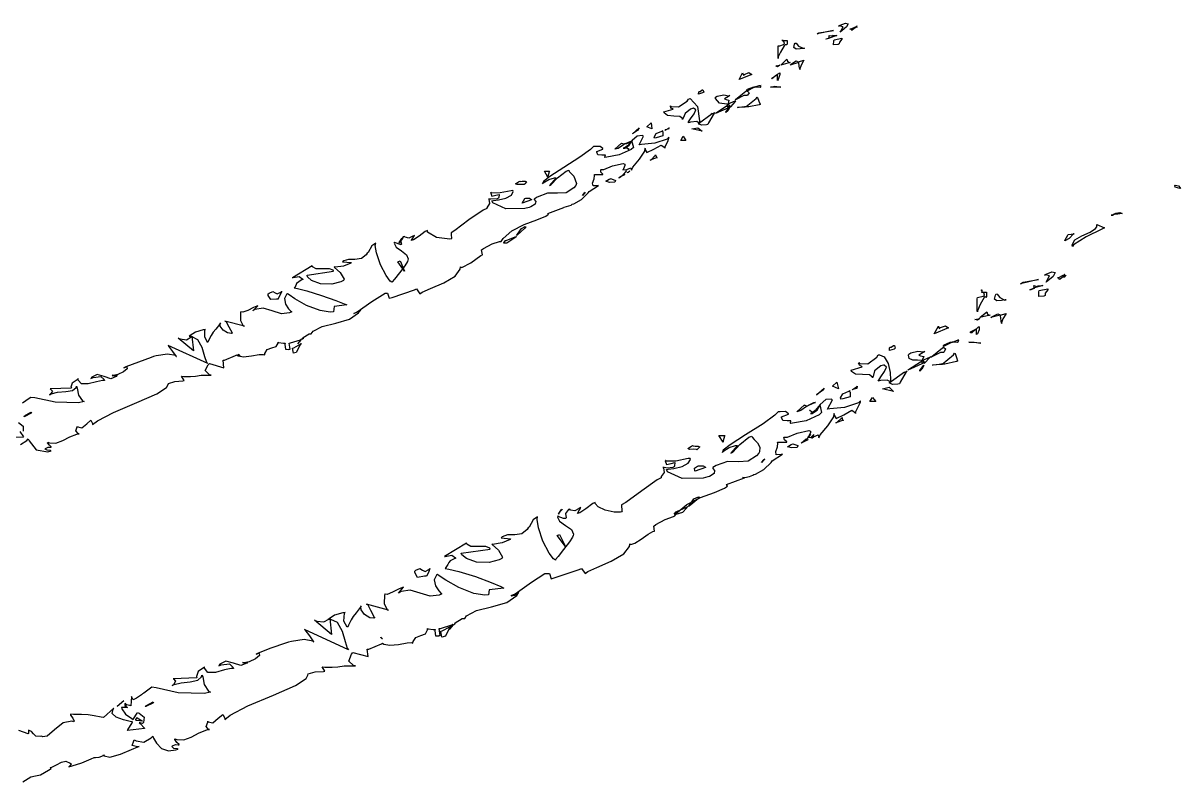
# Model space of a CAD drawing. Extents: x 51 to 306, y 22 to 311.
# Drawn here: x 226.13 to 274.32, y 54.69 to 86.27 of the extents above; entities that cross this region are included whole.
import ezdxf

# ---------------------------------------------------------------- set-up
doc = ezdxf.new("R2010")
doc.units = 0
doc.header["$MEASUREMENT"] = 0

msp = doc.modelspace()

# ---------------------------------------------------------------- linework, layer by layer
at = {"color": 7}
for points in [[(260.067, 86.148), (260.135, 86.1868), (260.356, 86.2736), (260.473, 86.2499), (260.404, 86.1138), (260.208, 85.9469), (260.138, 85.9014), (260.164, 85.9455), (260.262, 86.1176), (260.112, 86.1579), (260.067, 86.148)], [(259.857, 85.9716), (259.185, 85.8312), (259.256, 85.8654), (259.857, 85.9716)], [(260.809, 86.1138), (260.799, 86.1053), (260.649, 85.9896), (260.633, 85.9716), (260.628, 85.9882), (260.58, 86.0256), (260.539, 86.0213), (260.597, 86.0365), (260.783, 86.1191), (260.843, 86.148), (260.834, 86.148), (260.809, 86.1233), (260.809, 86.1138)], [(260.809, 86.1138), (260.813, 86.1176), (260.847, 86.1011), (260.809, 86.1138), (260.809, 86.1138)], [(257.845, 85.3722), (257.809, 85.3281), (257.651, 85.0635), (257.564, 84.872), (257.564, 84.8071), (257.554, 84.8512), (257.554, 85.284), (257.564, 85.3362), (257.624, 85.3362), (257.783, 85.3817), (257.81, 85.4082), (257.818, 85.4273), (257.8, 85.5059), (257.74, 85.5391), (257.74, 85.5486), (257.788, 85.5486), (257.933, 85.5543), (257.938, 85.4054), (257.917, 85.3722), (257.845, 85.3722)], [(257.74, 85.5846), (257.74, 85.5846), (257.74, 85.5486), (257.74, 85.5486), (257.74, 85.5486), (257.736, 85.5832), (257.74, 85.5846)], [(258.269, 85.4424), (258.309, 85.4357), (258.41, 85.3115), (258.597, 85.2262), (258.656, 85.2318), (258.611, 85.2248), (258.476, 85.2001), (258.304, 85.1916), (258.21, 85.2565), (258.244, 85.4026), (258.269, 85.4424)], [(259.538, 85.6188), (259.68, 85.6548), (259.68, 85.6463), (259.564, 85.6107), (259.538, 85.6188)], [(259.821, 85.725), (259.815, 85.7306), (259.829, 85.7705), (259.955, 85.761), (259.997, 85.761), (259.68, 85.6548), (259.68, 85.6809), (259.684, 85.7567), (259.792, 85.743), (259.821, 85.725)], [(260.21, 85.6548), (260.21, 85.6107), (260.116, 85.4784), (260.103, 85.4082), (260.103, 85.4082), (260.051, 85.3832), (259.865, 85.3641), (259.873, 85.5334), (259.891, 85.5846), (260.21, 85.6548)], [(257.458, 84.4903), (257.634, 84.5263), (257.528, 84.4543), (257.458, 84.4903)], [(257.917, 84.7729), (257.925, 84.7644), (257.947, 84.6889), (258.029, 84.6307), (258.057, 84.6307), (257.668, 84.5263), (257.917, 84.7729)], [(258.41, 84.6307), (258.057, 84.5263), (258.115, 84.5757), (258.312, 84.6984), (258.402, 84.6543), (258.41, 84.6307)], [(258.48, 84.3499), (258.462, 84.3594), (258.432, 84.4822), (258.418, 84.6406), (258.41, 84.6667), (258.622, 84.7369), (258.612, 84.7027), (258.51, 84.5178), (258.462, 84.3675), (258.48, 84.3499)], [(256.081, 84.2077), (256.117, 84.1015), (256.162, 84.1417), (256.345, 84.2133), (256.442, 84.147), (256.469, 84.1375), (255.94, 83.9251), (256.081, 84.2077)], [(257.528, 84.1375), (257.5, 84.1114), (257.289, 83.9706), (257.281, 83.9611), (257.289, 83.9706), (257.492, 84.1209), (257.528, 84.1375)], [(257.528, 83.8909), (257.528, 84.1375), (257.536, 84.147), (257.624, 84.1996), (257.634, 84.2077), (257.634, 84.1294), (257.554, 83.9265), (257.528, 83.8909)], [(254.283, 83.4319), (254.317, 83.4319), (254.395, 83.5021), (254.423, 83.5021), (254.459, 83.396), (254.415, 83.3699), (254.238, 83.3229), (254.262, 83.4168), (254.283, 83.4319)], [(256.257, 83.2556), (256.133, 83.2556), (255.808, 83.0972), (255.764, 83.0792), (255.798, 83.1152), (256.213, 83.4415), (256.257, 83.4679), (256.275, 83.4499), (256.349, 83.3755), (256.286, 83.2735), (256.257, 83.2556)], [(256.257, 83.5021), (256.284, 83.5297), (256.548, 83.6179), (256.576, 83.6083), (256.548, 83.6002), (256.284, 83.4499), (256.257, 83.4319), (256.248, 83.4415), (256.248, 83.494), (256.257, 83.5021)], [(256.822, 83.6083), (256.804, 83.6002), (256.632, 83.6083), (256.576, 83.6083), (256.592, 83.6179), (256.764, 83.6785), (256.822, 83.6785), (256.822, 83.6785), (256.822, 83.6263), (256.822, 83.6083)], [(256.858, 83.7145), (256.858, 83.7145), (256.858, 83.7145), (256.858, 83.7145), (256.858, 83.7145), (256.858, 83.7145), (256.858, 83.7145)], [(257.668, 83.6083), (257.245, 83.6083), (257.422, 83.6443), (257.668, 83.6083)], [(252.801, 82.586), (253.188, 82.6904), (253.179, 82.7003), (253.096, 82.7359), (253.071, 82.8174), (253.082, 82.8326), (253.109, 82.798), (253.413, 82.7885), (253.77, 83.027), (253.824, 83.1152), (253.898, 83.1303), (254.197, 82.8022), (254.291, 82.2067), (254.283, 82.091), (254.273, 82.109), (254.171, 82.1754), (253.906, 82.1517), (253.824, 82.127), (253.832, 82.1626), (253.915, 82.2854), (254.056, 82.4936), (254.125, 82.6685), (254.029, 82.7292), (254, 82.7264), (253.913, 82.6904), (253.682, 82.5115), (253.611, 82.3214), (253.577, 82.2674), (253.577, 82.2978), (253.465, 82.3874), (253.214, 82.4011), (252.951, 82.4272), (252.809, 82.5419), (252.801, 82.586)], [(254.952, 83.1854), (255.025, 83.2294), (255.291, 83.2873), (255.49, 83.2474), (255.552, 83.2556), (255.492, 83.2252), (255.326, 83.1162), (255.393, 83.0929), (255.512, 83.0626), (255.473, 82.9331), (255.447, 82.9028), (255.481, 82.9123), (255.772, 83.0351), (255.8, 83.0432), (255.772, 83.0171), (255.57, 82.7885), (255.552, 82.7624), (255.552, 82.7624), (255.552, 82.7885), (255.552, 82.7966), (255.552, 82.8065), (255.552, 82.8326), (255.552, 82.8326), (255.542, 82.8421), (255.496, 82.8668), (255.481, 82.8668), (255.465, 82.8516), (255.437, 82.7842), (255.534, 82.8241), (255.552, 82.8326), (255.552, 82.8326), (255.578, 82.8065), (255.588, 82.7966), (254.952, 82.514), (254.978, 82.5419), (255.41, 82.8326), (255.481, 82.8668), (255.419, 82.8947), (255.111, 82.9469), (254.945, 83.1314), (254.952, 83.1854)], [(256.682, 83.1854), (256.705, 83.1811), (256.752, 83.0308), (256.804, 82.9028), (256.822, 82.9028), (256.769, 82.8767), (256.332, 82.7966), (256.187, 82.7966), (256.231, 82.8065), (256.646, 83.1328), (256.682, 83.1854)], [(254.776, 82.4798), (254.918, 82.55), (254.89, 82.5239), (254.661, 82.1186), (254.635, 82.0568), (254.573, 82.0388), (254.375, 82.0208), (254.263, 82.0745), (254.247, 82.091), (254.812, 82.514), (254.776, 82.4798)], [(255.375, 82.55), (255.384, 82.568), (255.534, 82.7705), (255.552, 82.7966), (255.542, 82.7705), (255.463, 82.6202), (255.377, 82.5486), (255.375, 82.55)], [(255.87, 82.7624), (255.896, 82.7719), (256.114, 82.7966), (256.187, 82.7966), (256.159, 82.7885), (255.942, 82.7624), (255.87, 82.7624)], [(252.272, 82.127), (252.306, 81.8804), (252.096, 81.9506), (252.272, 82.127)], [(251.495, 81.6681), (251.777, 81.9146), (251.707, 81.8085), (251.495, 81.6681)], [(252.413, 81.4917), (252.399, 81.5262), (252.483, 81.6776), (252.712, 81.7824), (252.765, 81.8085), (252.765, 81.8085), (252.729, 81.7838), (252.729, 81.7742), (252.757, 81.752), (252.756, 81.5813), (252.483, 81.5012), (252.413, 81.4917)], [(252.835, 81.8085), (252.852, 81.8183), (253.002, 81.9065), (253.012, 81.9146), (253.015, 81.9118), (252.99, 81.8624), (252.862, 81.8265), (252.835, 81.8085)], [(253.717, 81.3855), (253.507, 81.3855), (253.611, 81.5619), (253.717, 81.3855)], [(254.389, 81.7742), (253.964, 81.8804), (254.212, 81.9146), (254.389, 81.7742)], [(250.755, 81.0327), (251.037, 81.2793), (251.037, 81.2712), (251.142, 81.2451), (251.178, 81.2451), (251.124, 81.2105), (250.899, 81.0602), (250.759, 81.0246), (250.755, 81.0327)], [(251.46, 81.3513), (251.442, 81.3428), (251.244, 81.2451), (251.178, 81.2451), (251.204, 81.2631), (251.395, 81.3513), (251.46, 81.3513)], [(251.354, 81.0327), (251.327, 81.0327), (251.256, 81.0867), (251.248, 81.1029), (251.256, 81.0867), (251.329, 81.0327), (251.354, 81.0327)], [(252.448, 80.7861), (252.457, 80.778), (252.502, 80.6799), (252.519, 80.6799), (252.236, 80.5737), (252.271, 80.5836), (252.439, 80.76), (252.448, 80.7861)], [(252.519, 80.6457), (252.519, 80.6457), (252.519, 80.6457), (252.519, 80.6457)], [(247.826, 80.1165), (248.039, 80.1165), (248.021, 80.0901), (247.975, 79.8961), (247.967, 79.8682), (247.826, 80.1165)], [(251.108, 79.9744), (251.116, 79.9842), (251.23, 80.0985), (251.248, 80.1165), (251.238, 80.1081), (251.124, 79.9924), (251.108, 79.9744)], [(251.284, 80.0446), (251.292, 80.0544), (251.365, 80.1165), (251.39, 80.1165), (251.39, 80.1165), (251.313, 80.053), (251.284, 80.0446)], [(246.98, 79.5514), (246.962, 79.5609), (246.858, 79.5595), (246.692, 79.557), (246.628, 79.5874), (246.757, 79.6713), (246.804, 79.6918), (246.82, 79.6837), (246.9, 79.6907), (247.023, 79.7017), (247.081, 79.6727), (247.009, 79.5775), (246.98, 79.5514)], [(250.578, 79.798), (250.583, 79.8065), (250.697, 79.7638), (250.789, 79.7278), (250.789, 79.7278), (250.792, 79.7264), (250.76, 79.6548), (250.539, 79.6452), (250.388, 79.6932), (250.527, 79.7842), (250.578, 79.798)], [(251.108, 79.9402), (251.098, 79.9317), (250.948, 79.852), (250.931, 79.834), (250.948, 79.8435), (251.124, 79.9663), (251.142, 79.9744), (251.142, 79.9744), (251.108, 79.9402), (251.108, 79.9402)], [(251.108, 79.9402), (251.123, 79.9483), (251.172, 79.9677), (251.123, 79.9402), (251.108, 79.9402)], [(274.321, 79.411), (274.275, 79.393), (274.09, 79.4508), (274.072, 79.5154), (274.072, 79.5154), (274.089, 79.5334), (274.223, 79.5031), (274.296, 79.411), (274.321, 79.411)], [(249.52, 79.2346), (249.494, 79.2014), (249.414, 79.1023), (249.493, 79.2028), (249.52, 79.2346)], [(247.051, 78.9862), (247.09, 78.9862), (247.213, 78.9919), (247.297, 78.9354), (247.297, 78.916), (246.908, 78.7756), (246.908, 78.7756), (247.015, 78.97), (247.051, 78.9862)], [(271.533, 78.3167), (271.549, 78.3167), (271.593, 78.3442), (271.603, 78.3527), (271.621, 78.3622), (271.779, 78.3869), (271.779, 78.3869), (271.885, 78.3527), (271.885, 78.3527), (271.701, 78.3262), (271.675, 78.3167), (271.639, 78.3167), (271.559, 78.3167), (271.533, 78.3167), (271.533, 78.3086), (271.498, 78.2877), (271.498, 78.2807), (271.481, 78.2807), (271.427, 78.2807), (271.427, 78.2807), (271.427, 78.2807), (271.481, 78.2807), (271.498, 78.2807), (271.498, 78.2906), (271.523, 78.3167), (271.533, 78.3167)], [(247.051, 77.7875), (247.015, 77.7434), (246.688, 77.4527), (246.662, 77.4347), (246.706, 77.4883), (246.869, 77.7311), (247.027, 77.8041), (247.051, 77.7875)], [(270.827, 77.7875), (270.827, 77.8937), (271.146, 77.7515), (271.03, 77.6912), (270.382, 77.3783), (269.857, 77.0474), (269.805, 76.9758), (269.799, 77.0421), (269.91, 77.2474), (270.196, 77.4224), (270.542, 77.5765), (270.774, 77.7215), (270.827, 77.7875)], [(241.935, 77.3285), (241.917, 77.312), (241.802, 77.1356), (241.793, 77.1179), (241.784, 77.1356), (241.899, 77.3024), (241.935, 77.3285)], [(244.158, 77.5049), (244.158, 77.5049), (244.158, 77.5049), (244.158, 77.5049)], [(246.133, 77.1179), (246.141, 77.1275), (246.193, 77.2142), (246.203, 77.2223), (246.237, 77.2322), (246.618, 77.3825), (246.662, 77.3987), (246.634, 77.3645), (246.258, 77.1179), (246.133, 77.1179)], [(269.486, 77.2223), (269.628, 77.4707), (269.875, 77.5049), (269.847, 77.4968), (269.667, 77.312), (269.489, 77.2171), (269.486, 77.2223)], [(242.006, 75.9534), (241.723, 76.3404), (241.829, 76.3764), (242.006, 75.9534)], [(268.64, 75.777), (268.712, 75.8211), (268.953, 75.916), (269.085, 75.8871), (269.012, 75.7329), (268.791, 75.5456), (268.71, 75.4944), (268.737, 75.5481), (268.847, 75.7562), (268.686, 75.7908), (268.64, 75.777)], [(269.452, 75.741), (269.442, 75.7329), (269.292, 75.6186), (269.276, 75.6006), (269.271, 75.6197), (269.223, 75.6694), (269.182, 75.6666), (269.24, 75.686), (269.426, 75.7784), (269.486, 75.8112), (269.477, 75.8031), (269.452, 75.7576), (269.452, 75.741)], [(269.452, 75.741), (269.469, 75.7534), (269.53, 75.777), (269.504, 75.7287), (269.452, 75.6874), (269.446, 75.7301), (269.452, 75.741)], [(266.03, 75.1777), (266.03, 75.1597), (266.03, 75.1198), (266.03, 75.1057), (266.03, 75.1057), (266.021, 75.1692), (266.03, 75.1777)], [(268.394, 75.6006), (267.652, 75.4242), (267.758, 75.4944), (268.394, 75.6006)], [(268.041, 75.1777), (268.217, 75.2479), (268.217, 75.2313), (268.075, 75.1692), (268.041, 75.1777)], [(268.358, 75.2821), (268.352, 75.2877), (268.37, 75.3318), (268.526, 75.3456), (268.57, 75.354), (268.217, 75.2479), (268.217, 75.2725), (268.207, 75.3456), (268.325, 75.3043), (268.358, 75.2821)], [(268.781, 75.2119), (268.781, 75.1678), (268.675, 75.0316), (268.675, 74.9293), (268.676, 74.9293), (268.616, 74.9032), (268.406, 74.8908), (268.41, 75.0824), (268.428, 75.1417), (268.781, 75.2119)], [(236.325, 75.0013), (236.368, 75.0369), (236.528, 75.1071), (236.62, 75.0535), (236.707, 75.0013), (236.852, 75.0715), (236.89, 75.1057), (236.892, 75.1057), (236.819, 74.9473), (236.747, 74.7903), (236.75, 74.7889), (236.673, 74.7889), (236.444, 74.7628), (236.331, 74.9406), (236.325, 75.0013)], [(266.171, 74.8951), (266.135, 74.851), (265.973, 74.5642), (265.862, 74.2957), (265.854, 74.2597), (265.844, 74.3038), (265.844, 74.7984), (265.854, 74.8591), (265.854, 74.8591), (266.099, 74.9032), (266.135, 74.9293), (266.145, 74.9501), (266.121, 75.0411), (266.039, 75.063), (266.03, 75.0715), (266.081, 75.0715), (266.236, 75.0715), (266.234, 74.8965), (266.207, 74.8591), (266.171, 74.8951)], [(266.63, 75.0013), (266.674, 74.9942), (266.787, 74.851), (266.989, 74.7476), (267.053, 74.7529), (267.004, 74.7529), (266.861, 74.7324), (266.668, 74.7187), (266.561, 74.7832), (266.601, 74.9543), (266.63, 75.0013)], [(266.241, 74.2597), (266.25, 74.2516), (266.271, 74.1634), (266.36, 74.1137), (266.383, 74.1193), (265.958, 74.0131), (266.241, 74.2597)], [(265.748, 73.9429), (265.958, 73.9771), (265.854, 73.9069), (265.748, 73.9429)], [(266.806, 74.1193), (266.417, 74.0131), (266.482, 74.0615), (266.704, 74.1715), (266.796, 74.137), (266.806, 74.1193)], [(266.876, 73.7665), (266.858, 73.7842), (266.814, 74.0929), (266.806, 74.1193), (267.053, 74.1895), (267.035, 74.1549), (266.911, 73.9648), (266.858, 73.7926), (266.876, 73.7665)], [(264.231, 73.6604), (264.267, 73.5542), (264.317, 73.5997), (264.525, 73.6783), (264.626, 73.5997), (264.654, 73.5902), (264.054, 73.3418), (264.231, 73.6604)], [(265.818, 73.5542), (265.782, 73.5281), (265.624, 73.3778), (265.571, 73.3778), (265.571, 73.4219), (265.782, 73.5281), (265.818, 73.5542)], [(265.818, 73.3076), (265.818, 73.5542), (265.826, 73.5637), (265.899, 73.6244), (265.924, 73.6244), (265.924, 73.5954), (265.923, 73.5058), (265.853, 73.3432), (265.818, 73.3076)], [(265.958, 73.6604), (265.958, 73.6604), (265.958, 73.6604), (265.958, 73.6604), (265.958, 73.6604), (265.958, 73.6604), (265.958, 73.6604)], [(232.587, 73.1654), (232.665, 73.1312), (232.934, 73.0966), (233.114, 73.2028), (233.15, 73.2374), (233.222, 72.6362), (232.587, 73.1654)], [(237.383, 72.5318), (237.349, 72.7424), (237.393, 72.7523), (237.684, 72.9287), (237.702, 72.9548), (237.666, 72.8846), (237.502, 72.5579), (237.383, 72.5318), (237.383, 72.5318)], [(262.22, 72.7784), (262.264, 72.7784), (262.363, 72.8486), (262.396, 72.8486), (262.431, 72.7424), (262.387, 72.7082), (262.193, 72.6419), (262.199, 72.759), (262.22, 72.7784)], [(264.443, 72.566), (264.311, 72.566), (263.958, 72.3815), (263.914, 72.3554), (263.958, 72.3911), (264.399, 72.7523), (264.443, 72.7784), (264.451, 72.7699), (264.521, 72.7121), (264.472, 72.5911), (264.443, 72.566)], [(264.443, 72.8486), (264.469, 72.8846), (264.713, 72.989), (264.796, 72.989), (264.768, 72.9809), (264.469, 72.8306), (264.443, 72.8126), (264.443, 72.8126), (264.439, 72.8472), (264.443, 72.8486)], [(265.042, 72.989), (265.015, 72.9809), (264.849, 72.989), (264.796, 72.989), (264.822, 72.9989), (265.05, 73.0871), (265.077, 73.0952), (265.067, 73.0786), (265.042, 72.989), (265.042, 72.989)], [(265.077, 73.061), (265.042, 73.061), (265.047, 73.0649), (265.077, 73.062), (265.077, 73.061)], [(265.994, 72.9548), (265.501, 72.989), (265.712, 72.989), (265.994, 72.9548)], [(235.09, 72.4958), (235.099, 72.4877), (235.152, 72.4352), (235.162, 72.4256), (235.144, 72.4256), (235.09, 72.4793), (235.09, 72.4958)], [(260.597, 71.8263), (261.056, 71.9667), (261.046, 71.9847), (260.944, 72.0288), (260.904, 72.1237), (260.915, 72.1431), (260.949, 72.099), (261.293, 72.0908), (261.671, 72.3635), (261.725, 72.4598), (261.782, 72.4711), (261.976, 72.3844), (262.144, 72.1085), (262.227, 71.7268), (262.234, 71.4294), (262.22, 71.3313), (262.202, 71.3493), (262.092, 71.4156), (261.813, 71.392), (261.725, 71.3673), (261.743, 71.4114), (261.838, 71.5465), (261.99, 71.7684), (262.063, 71.9586), (261.968, 72.0369), (261.938, 72.0369), (261.838, 72.0027), (261.575, 71.7998), (261.513, 71.5698), (261.479, 71.5077), (261.479, 71.5409), (261.355, 71.6372), (261.076, 71.6414), (260.779, 71.658), (260.61, 71.7765), (260.597, 71.8263)], [(262.996, 72.4958), (263.076, 72.547), (263.371, 72.6158), (263.597, 72.5854), (263.665, 72.602), (263.601, 72.5689), (263.415, 72.4475), (263.489, 72.4214), (263.616, 72.3896), (263.558, 72.2478), (263.525, 72.2133), (263.56, 72.2231), (263.878, 72.3731), (263.914, 72.3896), (263.886, 72.3635), (263.657, 72.1251), (263.631, 72.1071), (263.631, 72.1071), (263.631, 72.1349), (263.631, 72.1431), (263.631, 72.1526), (263.631, 72.179), (263.631, 72.179), (263.621, 72.1886), (263.569, 72.2408), (263.561, 72.2492), (263.544, 72.2327), (263.515, 72.161), (263.602, 72.179), (263.631, 72.179), (263.631, 72.179), (263.665, 72.1526), (263.665, 72.1431), (262.96, 71.8263), (262.986, 71.8524), (263.481, 72.1692), (263.561, 72.2133), (263.511, 72.227), (263.357, 72.2383), (263.158, 72.2492), (263.019, 72.3138), (262.988, 72.4546), (262.996, 72.4958)], [(264.9, 72.5318), (264.927, 72.5276), (264.984, 72.3593), (265.027, 72.2133), (265.042, 72.2133), (264.988, 72.1872), (264.499, 72.0729), (264.337, 72.0729), (264.389, 72.0824), (264.856, 72.4613), (264.9, 72.5318)], [(263.455, 71.7903), (263.463, 71.8083), (263.613, 72.0203), (263.631, 72.0369), (263.621, 72.0203), (263.542, 71.8742), (263.455, 71.7903), (263.455, 71.7903)], [(263.984, 72.0369), (264.01, 72.0467), (264.254, 72.0729), (264.337, 72.0729), (264.309, 72.0644), (264.018, 72.0288), (263.984, 72.0369)], [(259.997, 71.3313), (260.067, 71.0487), (259.821, 71.1549), (259.997, 71.3313)], [(262.783, 71.7201), (262.926, 71.7903), (262.89, 71.7557), (262.634, 71.3232), (262.607, 71.2611), (262.537, 71.2445), (262.316, 71.2265), (262.201, 71.2791), (262.184, 71.2971), (262.819, 71.7543), (262.783, 71.7201)], [(259.151, 70.8021), (259.468, 71.0847), (259.398, 70.9785), (259.151, 70.8021)], [(260.174, 70.6258), (260.158, 70.6699), (260.248, 70.8424), (260.5, 70.9524), (260.562, 70.9785), (260.562, 70.9785), (260.526, 70.9538), (260.526, 70.9443), (260.558, 70.9164), (260.561, 70.7196), (260.252, 70.6356), (260.174, 70.6258)], [(260.633, 71.0145), (260.649, 71.024), (260.826, 71.1383), (260.843, 71.1549), (260.853, 71.1454), (260.829, 71.0586), (260.667, 71.024), (260.633, 71.0145)], [(262.36, 70.9443), (261.902, 71.0487), (262.184, 71.1207), (262.36, 70.9443)], [(258.34, 70.0966), (258.656, 70.3792), (258.656, 70.3711), (258.763, 70.3432), (258.798, 70.3432), (258.745, 70.3171), (258.502, 70.1544), (258.341, 70.0927), (258.34, 70.0966)], [(259.115, 70.4854), (259.097, 70.4769), (258.825, 70.3531), (258.798, 70.3432), (258.825, 70.3711), (259.042, 70.4854), (259.115, 70.4854)], [(261.621, 70.5196), (261.372, 70.5196), (261.479, 70.696), (261.621, 70.5196)], [(226.167, 69.886), (226.193, 69.9216), (226.456, 70.0719), (226.483, 70.0624), (226.465, 70.0359), (226.201, 69.8955), (226.167, 69.886)], [(258.975, 70.0966), (258.947, 70.0966), (258.877, 70.1506), (258.869, 70.1668), (258.877, 70.1587), (258.95, 70.0966), (258.975, 70.0966)], [(260.21, 69.85), (260.218, 69.8419), (260.23, 69.7713), (260.271, 69.741), (260.28, 69.7438), (259.961, 69.6376), (260.005, 69.6475), (260.2, 69.8239), (260.21, 69.85)], [(255.094, 69.1085), (255.341, 69.1085), (255.323, 69.0824), (255.271, 68.8922), (255.271, 68.8277), (255.094, 69.1085)], [(258.727, 68.8979), (258.717, 68.8894), (258.542, 68.8012), (258.516, 68.7917), (258.532, 68.8012), (258.717, 68.9515), (258.727, 68.9681), (258.727, 68.9515), (258.727, 68.8979), (258.727, 68.8979)], [(258.727, 68.8979), (258.745, 68.9088), (258.805, 68.9377), (258.746, 68.8979), (258.727, 68.8979)], [(258.763, 68.9681), (258.771, 68.9776), (258.885, 69.1183), (258.903, 69.1444), (258.893, 69.1279), (258.771, 68.9776), (258.763, 68.9681)], [(258.939, 69.0383), (258.947, 69.0481), (259.035, 69.1363), (259.045, 69.1444), (259.045, 69.1444), (258.969, 69.0467), (258.939, 69.0383)], [(254.176, 68.5091), (254.158, 68.5271), (254.044, 68.5327), (253.862, 68.5313), (253.793, 68.5641), (253.946, 68.6608), (254, 68.6855), (254.015, 68.6703), (254.101, 68.6636), (254.233, 68.6636), (254.292, 68.6319), (254.208, 68.5352), (254.176, 68.5091)], [(258.163, 68.7557), (258.168, 68.7656), (258.294, 68.7215), (258.374, 68.6855), (258.374, 68.6855), (258.377, 68.6841), (258.35, 68.6082), (258.109, 68.5892), (257.947, 68.6375), (258.105, 68.738), (258.163, 68.7557)], [(256.999, 68.1221), (256.965, 68.0889), (256.866, 67.9898), (256.965, 68.0889), (256.999, 68.1221)], [(254.247, 67.8395), (254.295, 67.8395), (254.441, 67.8438), (254.529, 67.7884), (254.529, 67.7693), (254.106, 67.6271), (254.085, 67.6409), (254.07, 67.7471), (254.202, 67.8311), (254.247, 67.8395)], [(254.283, 66.5346), (254.238, 66.4905), (253.858, 66.1638), (253.824, 66.1458), (253.868, 66.2079), (254.052, 66.4725), (254.247, 66.5565), (254.283, 66.5346)], [(248.568, 66.0396), (248.55, 66.0135), (248.426, 65.8756), (248.426, 65.829), (248.416, 65.8386), (248.532, 66.0135), (248.568, 66.0396)], [(253.224, 65.829), (253.232, 65.8386), (253.294, 65.9102), (253.294, 65.9335), (253.339, 65.9433), (253.744, 66.1197), (253.788, 66.1458), (253.762, 66.0936), (253.571, 65.895), (253.294, 65.8206), (253.224, 65.829)], [(248.708, 64.4881), (248.356, 64.9471), (248.462, 64.9813), (248.708, 64.4881)], [(242.429, 63.464), (242.475, 63.5), (242.65, 63.5663), (242.758, 63.5056), (242.86, 63.4503), (243.021, 63.5317), (243.064, 63.5702), (243.065, 63.5702), (243.006, 63.3995), (242.923, 63.2534), (242.923, 63.2534), (242.835, 63.2449), (242.543, 63.2008), (242.429, 63.3995), (242.429, 63.464)], [(238.265, 61.4193), (238.354, 61.3847), (238.649, 61.3488), (238.857, 61.4549), (238.901, 61.4895), (238.971, 60.8182), (238.265, 61.4193)], [(243.557, 60.7138), (243.523, 60.9604), (243.567, 60.9699), (243.892, 61.1449), (243.91, 61.171), (243.874, 61.1008), (243.707, 60.7579), (243.557, 60.7124), (243.557, 60.7138)], [(241.017, 60.7138), (241.026, 60.7053), (241.078, 60.6517), (241.088, 60.6418), (241.081, 60.6393), (241.026, 60.6958), (241.017, 60.7138)], [(230.328, 58.0679), (230.047, 57.8196), (230.063, 57.8376), (230.292, 58.0415), (230.328, 58.0679)], [(230.4, 57.9617), (230.39, 57.9533), (230.4, 57.8541), (230.4, 57.8196), (230.385, 57.8266), (230.382, 57.9508), (230.4, 57.9617)], [(231.21, 57.8196), (231.236, 57.8556), (231.537, 58.014), (231.563, 57.996), (231.527, 57.9699), (231.236, 57.8294), (231.21, 57.8196)], [(230.823, 57.2562), (230.823, 57.2837), (230.857, 57.343), (230.857, 57.3624), (230.875, 57.3539), (231.087, 57.2301), (231.105, 57.2202), (231.105, 57.2202), (230.849, 57.2477), (230.823, 57.2562)]]:
    msp.add_lwpolyline(points, close=True, dxfattribs=at)
for points in [[(226.015, 68.7395), (226.281, 68.8979), (226.343, 68.9681), (226.387, 68.8799), (226.672, 68.5105), (227.161, 68.4251), (227.295, 68.4749), (227.268, 68.4844), (227.131, 68.4967), (227.048, 68.5341), (227.048, 68.5451), (227.057, 68.5712), (227.171, 68.6209), (227.263, 68.6153), (227.295, 68.6153), (227.299, 68.6319), (227.223, 68.7091), (227.148, 68.804), (227.153, 68.8277), (227.232, 68.8012), (227.495, 68.7945), (227.779, 68.8993), (228.075, 69.0563), (228.36, 69.1638), (228.46, 69.1804), (228.422, 69.1871), (228.33, 69.3), (228.378, 69.4626), (228.388, 69.4972), (228.406, 69.4641), (228.577, 69.4242), (228.785, 69.5992), (228.953, 69.741), (229.023, 69.6115), (229.023, 69.5674), (229.22, 69.7163), (229.89, 70.0648), (230.857, 70.4769), (231.692, 70.8477), (232.097, 71.1041), (232.164, 71.2251), (232.18, 71.2692), (232.445, 71.3535), (232.78, 71.3853), (232.833, 71.4015), (232.727, 71.5779), (232.818, 71.5698), (233.094, 71.5603), (233.305, 71.5836), (233.535, 71.6139), (233.855, 71.6195), (233.962, 71.6139), (233.892, 71.6361), (233.714, 71.8083), (233.838, 72.0467), (233.892, 72.1071), (234.491, 71.9307), (234.457, 72.2492), (234.509, 72.2408), (234.976, 72.4337), (235.02, 72.4598), (235.078, 72.4228), (235.306, 72.3868), (235.642, 72.4214), (235.957, 72.475), (236.138, 72.4835), (236.185, 72.4598), (236.189, 72.5181), (236.288, 72.6817), (236.48, 72.7523), (236.666, 72.8087), (236.75, 72.9449), (236.75, 72.989), (236.766, 72.9809), (236.965, 72.9548), (237.031, 72.9548), (237.021, 72.9022), (237.053, 72.6997), (237.187, 72.6888), (237.207, 72.7082), (237.243, 72.7082), (237.207, 72.9548), (237.26, 72.9643), (237.675, 73.0871), (237.702, 73.0952), (237.692, 73.0871), (237.568, 72.9368), (237.56, 72.9188), (237.578, 72.9368), (237.719, 73.1146), (237.736, 73.1312), (237.754, 73.1312), (237.794, 73.1654), (237.808, 73.1654), (237.772, 73.1654), (237.789, 73.1933), (238.041, 73.3418), (238.125, 73.3418), (238.202, 73.4441), (238.573, 73.6466), (239.147, 73.7842), (239.722, 73.9482), (240.097, 74.2114), (240.171, 74.3299), (240.153, 74.3038), (239.905, 74.1811), (239.889, 74.1895), (240.029, 74.2516), (240.647, 74.6926), (241.194, 75.0274), (241.3, 75.0355), (241.37, 74.8249), (241.485, 74.851), (242.419, 75.1678), (242.499, 75.2119), (242.641, 75.0013), (242.743, 75.0729), (243.093, 75.227), (243.645, 75.4599), (244.118, 75.7453), (244.328, 76.0317), (244.335, 76.1298), (244.387, 76.1037), (244.766, 76.2977), (245.179, 76.5969), (245.251, 76.623), (245.217, 76.8354), (245.295, 76.8974), (245.648, 77.0915), (245.965, 77.1797), (246.027, 77.1881), (246.115, 77.3134), (246.473, 77.622), (246.987, 77.8852), (247.515, 78.081), (247.89, 78.2436), (248.003, 78.3167), (247.967, 78.3527), (248.638, 78.5992), (248.638, 78.5992), (248.655, 78.6172), (248.947, 78.6956), (248.991, 78.7396), (249.052, 78.7495), (249.37, 78.9259), (249.652, 79.2081), (249.696, 79.2688), (250.083, 79.5154), (250.03, 79.5002), (249.858, 79.4992), (249.837, 79.6135), (249.895, 79.7952), (249.92, 79.9359), (249.907, 79.9744), (250.26, 79.9744), (250.264, 79.991), (250.172, 80.0682), (250.172, 80.1702), (250.19, 80.1867), (250.305, 80.1867), (250.657, 80.3328), (251.106, 80.4252), (251.178, 80.3973), (251.178, 80.3451), (251.116, 80.2047), (251.108, 80.1867), (251.108, 80.1867), (251.108, 80.1867), (251.108, 80.1867), (251.108, 80.1867), (251.108, 80.1606), (251.108, 80.1508), (251.108, 80.1508), (251.108, 80.1783), (251.108, 80.1867), (251.134, 80.1867), (251.204, 80.1606), (251.214, 80.1508), (251.26, 80.1867), (251.429, 80.2569), (251.45, 80.1688), (251.46, 80.1508), (251.504, 80.2749), (251.781, 80.6097), (252.006, 80.9487), (252.024, 81.0687), (252.014, 81.0299), (252.091, 80.8852), (252.377, 81.0299), (252.688, 81.1925), (252.835, 81.1004), (252.835, 81.0687), (252.852, 81.1431), (252.962, 81.3513), (253.012, 81.4836), (253.012, 81.5277), (252.932, 81.449), (252.421, 81.2754), (251.874, 81.2271), (251.777, 81.2091), (251.954, 81.5619), (251.903, 81.5908), (251.692, 81.5703), (251.477, 81.3816), (251.288, 81.1611), (251.147, 81.063), (251.108, 81.0687), (251.171, 81.0687), (251.362, 81.1886), (251.468, 81.3594), (251.46, 81.3855), (251.531, 81.1029), (251.442, 81.0147), (250.944, 80.7861), (250.428, 80.6979), (250.332, 80.6799), (250.348, 80.6979), (250.37, 80.7791), (250.224, 80.778), (250.052, 80.7903), (250.004, 80.899), (250.013, 80.9265), (250.26, 81.0327), (250.264, 81.0521), (250.146, 81.1403), (249.94, 81.1389), (249.873, 81.1389), (249.746, 81.0137), (249.308, 80.6937), (248.642, 80.2707), (248.061, 79.8946), (247.79, 79.6756), (247.756, 79.5874), (247.782, 79.623), (248.011, 79.7638), (248.243, 79.834), (248.32, 79.834), (248.039, 79.5154), (248.109, 79.5514), (248.378, 79.834), (248.734, 80.1165), (248.849, 80.1508), (248.857, 80.0985), (249.055, 79.8999), (249.159, 79.5941), (249.131, 79.5154), (249.052, 79.4233), (248.732, 79.2152), (248.372, 79.1944), (247.96, 79.1944), (247.526, 79.036), (247.403, 78.952), (247.403, 78.952), (247.405, 78.927), (247.468, 78.8554), (247.448, 78.7439), (247.259, 78.6253), (247.191, 78.5992), (247.015, 78.5551), (246.217, 78.5428), (245.684, 78.7936), (245.64, 78.8818), (245.71, 78.8899), (245.921, 78.9189), (246.225, 78.9876), (246.457, 79.1104), (246.53, 79.2621), (246.521, 79.3048), (246.441, 79.2963), (245.982, 79.2043), (245.63, 79.2), (245.604, 79.2346), (245.594, 79.2), (245.638, 79.0773), (245.802, 79.1104), (245.945, 79.145), (245.938, 79.0208), (245.922, 78.9862), (245.878, 78.9601), (245.593, 78.952), (245.497, 78.952), (245.522, 78.9421), (245.541, 78.7714), (245.436, 78.5908), (245.427, 78.5633), (245.277, 78.4849), (244.686, 78.0796), (244.095, 77.6386), (243.946, 77.5409), (243.946, 77.4802), (243.964, 77.312), (243.982, 77.2943), (243.894, 77.2763), (243.337, 77.3508), (242.958, 77.5741), (242.958, 77.6471), (242.863, 77.6041), (242.609, 77.4086), (242.374, 77.2488), (242.288, 77.2223), (242.322, 77.2749), (242.422, 77.4347), (242.358, 77.4044), (242.189, 77.3271), (242.03, 77.3659), (242.006, 77.3987), (241.954, 77.3797), (241.842, 77.2238), (241.883, 77.0724), (241.865, 77.046), (241.865, 77.046), (241.591, 77.1356), (241.583, 77.1521), (241.573, 77.1095), (241.656, 76.9539), (241.878, 76.7965), (242.092, 76.6329), (242.16, 76.4589), (242.146, 76.4124), (242.128, 76.3503), (242.016, 76.1697), (241.797, 75.8747), (241.585, 75.6186), (241.485, 75.504), (241.476, 75.4944), (241.405, 75.5385), (241.242, 75.7633), (241.008, 76.2138), (240.841, 76.7098), (240.79, 77.0213), (240.807, 77.1179), (240.805, 77.119), (240.643, 76.9994), (240.488, 76.7211), (240.454, 76.6932), (240.414, 76.6286), (240.214, 76.4812), (239.941, 76.4385), (239.668, 76.4371), (239.475, 76.3806), (239.43, 76.3404), (239.783, 76.3062), (239.773, 76.2801), (239.47, 76.1517), (239.112, 76.1132), (239.077, 76.1298), (239.086, 76.1037), (239.324, 75.8871), (239.491, 75.6158), (239.466, 75.5646), (239.358, 75.5026), (238.985, 75.4048), (238.508, 75.42), (238.131, 75.5608), (237.961, 75.7163), (237.949, 75.777), (239.043, 75.9534), (239.033, 75.9866), (238.888, 76.0511), (238.614, 76.0469), (238.332, 76.0483), (238.175, 76.1256), (238.161, 76.164), (237.349, 75.6708), (237.375, 75.6804), (237.626, 75.7287), (237.778, 75.6186), (237.772, 75.6006), (237.703, 75.5703), (237.516, 75.438), (237.453, 75.2877), (237.419, 75.2479), (237.549, 75.2242), (237.935, 75.1237), (238.552, 74.9349), (239.15, 74.7268), (239.495, 74.5931), (239.606, 74.5423), (239.077, 74.4721), (239.043, 74.2597), (238.911, 74.2389), (238.496, 74.3066), (237.931, 74.5257), (237.444, 74.797), (237.198, 74.9572), (237.137, 75.0013), (237.093, 74.9723), (237.01, 74.8069), (237.053, 74.5779), (237.181, 74.3754), (237.278, 74.2777), (237.313, 74.2597), (237.221, 74.2086), (236.881, 74.1715), (236.502, 74.2915), (236.123, 74.4044), (235.781, 74.3507), (235.692, 74.2957), (235.902, 74.5063), (235.858, 74.4982), (235.718, 74.4347), (235.483, 74.3176), (235.282, 74.235), (235.197, 74.2541), (235.197, 74.2597), (235.179, 74.2075), (235.175, 73.8946), (235.295, 73.6699), (235.339, 73.6604), (234.527, 73.871), (234.57, 73.871), (234.698, 73.6381), (234.826, 73.3873), (234.844, 73.3778), (234.801, 73.3598), (234.643, 73.3806), (234.451, 73.4977), (234.333, 73.6618), (234.33, 73.7817), (234.351, 73.8008), (234.302, 73.7348), (234.153, 73.5404), (234.046, 73.4095), (233.958, 73.2702), (233.853, 73.061), (233.821, 72.989), (233.802, 72.9851), (233.688, 73.2151), (233.697, 73.502), (233.715, 73.5182), (233.627, 73.5101), (233.3, 73.4053), (233.08, 73.2635), (233.046, 73.2374), (233.127, 73.2427), (233.385, 73.1104), (233.565, 72.7784), (233.679, 72.3939), (233.767, 72.161), (233.821, 72.1071), (232.164, 72.8486), (232.18, 72.832), (232.353, 72.6073), (232.507, 72.3995), (232.517, 72.3896), (232.481, 72.4337), (232.144, 72.4958), (231.669, 72.4172), (231.563, 72.3896), (231.457, 72.3554), (230.407, 71.9667), (230.328, 71.9307), (230.434, 71.9667), (230.445, 71.9624), (230.454, 71.8771), (230.306, 71.7518), (230.072, 71.6442), (229.891, 71.6068), (229.835, 71.6139), (229.851, 71.5973), (230.019, 71.6058), (230.047, 71.6139), (230.008, 71.5589), (229.785, 71.4678), (229.499, 71.5574), (229.212, 71.64), (228.99, 71.5328), (228.953, 71.4735), (229.047, 71.5162), (229.368, 71.5574), (229.508, 71.4375), (229.518, 71.4015), (229.435, 71.4015), (229.187, 71.3437), (228.838, 71.253), (228.554, 71.2541), (228.426, 71.4167), (228.424, 71.4735), (228.38, 71.4294), (228.176, 71.2929), (228.122, 71.1232), (228.141, 71.0847), (227.259, 71.0487), (227.276, 71.0406), (227.347, 70.9524), (227.263, 70.823), (227.225, 70.8021), (227.299, 70.8462), (227.564, 70.9126), (227.907, 70.9401), (228.191, 70.987), (228.338, 71.1055), (228.353, 71.1549), (228.38, 71.0847), (228.432, 70.7856), (228.596, 70.5527), (228.67, 70.5196), (228.44, 70.4674), (227.466, 70.4906), (226.614, 70.6699), (226.447, 70.696), (226.447, 70.696), (226.337, 70.6134), (226.139, 70.4769), (226.095, 70.4494)], [(226.123, 54.6887), (226.446, 54.894), (226.646, 54.9409), (226.853, 54.9822), (227.19, 55.1727), (227.295, 55.2457), (227.259, 55.2799), (227.328, 55.2979), (227.525, 55.3918), (227.726, 55.5103), (227.914, 55.5487), (228.093, 55.4648), (228.141, 55.4221), (228.035, 55.3159), (228.167, 55.3515), (228.577, 55.4838), (228.969, 55.6507), (229.093, 55.7029), (229.144, 55.7029), (229.3, 55.717), (229.472, 55.783), (229.482, 55.8091), (229.5, 55.7678), (229.737, 55.7209), (230.182, 55.8408), (230.646, 56.0338), (230.901, 56.1453), (230.963, 56.1619), (230.896, 56.1453), (230.671, 56.1979), (230.735, 56.4003), (230.753, 56.4444), (230.831, 56.4003), (231.152, 56.3439), (231.457, 56.5146), (231.528, 56.5848), (231.56, 56.5132), (231.679, 56.3051), (231.885, 56.0836), (232.178, 55.9802), (232.491, 56.0201), (232.587, 56.0557), (232.559, 56.0656), (232.409, 56.0836), (232.336, 56.1495), (232.34, 56.1619), (232.348, 56.188), (232.467, 56.2377), (232.583, 56.2321), (232.621, 56.2321), (232.625, 56.2472), (232.533, 56.3301), (232.438, 56.4487), (232.445, 56.4804), (232.529, 56.4487), (232.814, 56.4374), (233.128, 56.5549), (233.462, 56.7323), (233.782, 56.8508), (233.892, 56.8674), (233.852, 56.8731), (233.75, 56.9916), (233.812, 57.1761), (233.821, 57.2202), (233.838, 57.186), (234.02, 57.1429), (234.253, 57.3359), (234.446, 57.489), (234.527, 57.3401), (234.527, 57.2904), (234.743, 57.4587), (235.483, 57.8513), (236.546, 58.3022), (237.464, 58.7058), (237.912, 58.9911), (237.985, 59.1263), (238.001, 59.1799), (238.283, 59.2667), (238.636, 59.2847), (238.69, 59.3027), (238.584, 59.479), (238.685, 59.4692), (238.992, 59.4596), (239.232, 59.4829), (239.491, 59.5133), (239.842, 59.5189), (239.959, 59.5133), (239.881, 59.5355), (239.681, 59.7172), (239.799, 59.9997), (239.853, 60.0784), (240.488, 59.902), (240.454, 60.2188), (240.514, 60.2107), (241.044, 60.4312), (241.088, 60.4654), (241.144, 60.4213), (241.39, 60.3772), (241.762, 60.4132), (242.115, 60.4767), (242.309, 60.4905), (242.358, 60.4654), (242.363, 60.5275), (242.471, 60.7039), (242.685, 60.7797), (242.883, 60.8485), (242.961, 61.014), (242.958, 61.0665), (242.984, 61.0581), (243.203, 61.0306), (243.276, 61.0306), (243.266, 60.9783), (243.297, 60.7617), (243.435, 60.7617), (243.453, 60.784), (243.453, 60.784), (243.487, 60.784), (243.487, 60.784), (243.453, 61.0665), (243.505, 61.0761), (243.98, 61.2249), (244.016, 61.2429), (244.007, 61.2345), (243.884, 61.0485), (243.876, 61.0306), (243.892, 61.0485), (244.042, 61.2249), (244.052, 61.2429), (244.069, 61.2429), (244.108, 61.2771), (244.122, 61.2771), (244.086, 61.2771), (244.113, 61.3047), (244.41, 61.4895), (244.511, 61.4895), (244.592, 61.6024), (244.996, 61.8243), (245.626, 61.9704), (246.261, 62.1496), (246.684, 62.4487), (246.768, 62.5821), (246.741, 62.556), (246.596, 62.4473), (246.467, 62.4251), (246.451, 62.4417), (246.61, 62.5133), (247.296, 63.0068), (247.852, 63.3596), (248.039, 63.3596), (248.109, 63.1472), (248.231, 63.1832), (249.28, 63.5261), (249.378, 63.5702), (249.52, 63.3596), (249.63, 63.4393), (250.009, 63.6129), (250.613, 63.8722), (251.137, 64.1837), (251.377, 64.4867), (251.39, 64.5943), (251.427, 64.5763), (251.594, 64.6232), (251.861, 64.7926), (252.148, 64.9965), (252.342, 65.1083), (252.413, 65.1235), (252.377, 65.3341), (252.465, 65.4057), (252.856, 65.6124), (253.197, 65.731), (253.258, 65.7571), (253.359, 65.895), (253.759, 66.234), (254.325, 66.5208), (254.905, 66.7357), (255.32, 66.9135), (255.447, 66.9918), (255.411, 67.0638), (256.153, 67.3446), (256.13, 67.3474), (256.068, 67.3587), (256.173, 67.364), (256.365, 67.3957), (256.506, 67.4536), (256.54, 67.4867), (256.61, 67.4963), (256.967, 67.6892), (257.271, 67.9898), (257.315, 68.0501), (257.74, 68.3327), (257.679, 68.3147), (257.482, 68.3066), (257.462, 68.4347), (257.525, 68.6361), (257.546, 68.7903), (257.528, 68.8277), (257.917, 68.8277), (257.922, 68.8428), (257.823, 68.9335), (257.798, 69.0273), (257.81, 69.0383), (257.943, 69.0383), (258.344, 69.2023), (258.833, 69.3127), (258.903, 69.2848), (258.903, 69.2245), (258.815, 69.0658), (258.798, 69.0383), (258.798, 69.0383), (258.798, 69.0383), (258.798, 69.0383), (258.798, 69.0383), (258.798, 69.0136), (258.798, 69.004), (258.798, 69.004), (258.823, 69.0301), (258.833, 69.0383), (258.867, 69.0383), (258.965, 69.0136), (258.975, 69.004), (259.029, 69.0467), (259.22, 69.1363), (259.246, 69.0301), (259.256, 69.004), (259.308, 69.1363), (259.626, 69.5029), (259.873, 69.8899), (259.891, 70.0264), (259.882, 69.9809), (259.974, 69.8183), (260.292, 69.9742), (260.63, 70.1559), (260.774, 70.0567), (260.773, 70.0264), (260.79, 70.1065), (260.905, 70.3308), (260.98, 70.4991), (260.985, 70.5556), (260.897, 70.4674), (260.324, 70.2744), (259.715, 70.2208), (259.608, 70.2028), (259.821, 70.5915), (259.766, 70.6229), (259.538, 70.6078), (259.308, 70.4024), (259.106, 70.1506), (258.953, 70.0264), (258.903, 70.0264), (258.971, 70.0264), (259.176, 70.1643), (259.3, 70.3531), (259.292, 70.3792), (259.362, 70.0624), (259.264, 69.9657), (258.723, 69.7135), (258.162, 69.6214), (258.057, 69.6034), (258.074, 69.6239), (258.09, 69.7177), (257.933, 69.7191), (257.748, 69.7329), (257.695, 69.8542), (257.704, 69.886), (257.987, 69.9904), (257.992, 70.007), (257.867, 70.1104), (257.639, 70.0966), (257.564, 70.0966), (257.423, 69.9562), (256.935, 69.5992), (256.199, 69.1321), (255.563, 68.7229), (255.269, 68.4911), (255.235, 68.4029), (255.261, 68.447), (255.525, 68.611), (255.783, 68.6855), (255.87, 68.6855), (255.588, 68.3687), (255.666, 68.4128), (255.962, 68.7352), (256.345, 69.0397), (256.469, 69.0742), (256.475, 69.0369), (256.558, 68.9349), (256.702, 68.8012), (256.801, 68.6276), (256.78, 68.4251), (256.752, 68.3687), (256.662, 68.2667), (256.304, 68.0378), (255.904, 68.0159), (255.451, 68.0212), (254.98, 67.8586), (254.846, 67.7693), (254.843, 67.7693), (254.838, 67.739), (254.912, 67.6547), (254.901, 67.5322), (254.706, 67.4053), (254.635, 67.3806), (254.441, 67.3283), (253.559, 67.3146), (252.958, 67.601), (252.906, 67.6973), (252.983, 67.7058), (253.219, 67.7404), (253.558, 67.8215), (253.818, 67.9566), (253.904, 68.1136), (253.894, 68.1563), (253.806, 68.1482), (253.303, 68.0434), (252.906, 68.042), (252.871, 68.0861), (252.862, 68.0462), (252.916, 67.9041), (253.1, 67.9457), (253.257, 67.9884), (253.243, 67.8438), (253.224, 67.8035), (253.17, 67.7774), (252.954, 67.7471), (252.812, 67.7693), (252.765, 67.7693), (252.79, 67.7609), (252.809, 67.5707), (252.695, 67.4014), (252.695, 67.3446), (252.527, 67.2564), (251.878, 66.8073), (251.214, 66.3222), (251.037, 66.216), (251.037, 66.216), (251.054, 65.9515), (251.072, 65.9335), (250.99, 65.913), (250.731, 65.9158), (250.362, 65.997), (250.064, 66.143), (249.943, 66.2781), (249.943, 66.3222), (249.838, 66.2711), (249.559, 66.0534), (249.297, 65.8894), (249.202, 65.8633), (249.239, 65.9225), (249.35, 66.1046), (249.28, 66.0714), (249.093, 65.9776), (248.914, 66.0054), (248.885, 66.0396), (248.83, 66.0206), (248.703, 65.8604), (248.733, 65.684), (248.708, 65.6527), (248.628, 65.6527), (248.4, 65.7408), (248.392, 65.7571), (248.378, 65.7119), (248.46, 65.5366), (248.708, 65.3658), (248.955, 65.188), (249.039, 64.9993), (249.025, 64.9471), (248.999, 64.8765), (248.87, 64.6783), (248.628, 64.3558), (248.4, 64.0733), (248.293, 63.941), (248.285, 63.923), (248.205, 63.9671), (248.025, 64.2098), (247.769, 64.7044), (247.585, 65.2582), (247.527, 65.611), (247.544, 65.7229), (247.544, 65.7229), (247.362, 65.6001), (247.191, 65.2914), (247.157, 65.2639), (247.111, 65.1909), (246.889, 65.0201), (246.592, 64.9732), (246.293, 64.9661), (246.075, 64.8903), (246.027, 64.8409), (246.415, 64.8049), (246.406, 64.7788), (246.067, 64.6342), (245.674, 64.5763), (245.64, 64.5943), (245.648, 64.5679), (245.916, 64.3336), (246.09, 64.0362), (246.063, 63.9932), (245.944, 63.9258), (245.529, 63.8196), (245.004, 63.8362), (244.584, 63.9851), (244.39, 64.1406), (244.369, 64.2056), (245.569, 64.3819), (245.554, 64.4218), (245.384, 64.491), (245.074, 64.4797), (244.764, 64.4811), (244.595, 64.583), (244.581, 64.6285), (243.663, 64.0652), (243.698, 64.0747), (243.972, 64.123), (244.128, 64.0112), (244.122, 63.9932), (244.069, 63.9713), (243.911, 63.8926), (243.844, 63.8224), (243.809, 63.7314), (243.731, 63.6076), (243.699, 63.5702), (243.844, 63.5469), (244.273, 63.4393), (244.954, 63.2312), (245.617, 62.9902), (246.009, 62.8248), (246.133, 62.7585), (245.533, 62.6883), (245.497, 62.4777), (245.351, 62.4568), (244.894, 62.5355), (244.267, 62.7821), (243.725, 63.088), (243.451, 63.2714), (243.381, 63.3236), (243.331, 63.2905), (243.245, 63.1031), (243.297, 62.8523), (243.435, 62.6346), (243.531, 62.5299), (243.557, 62.5119), (243.454, 62.4568), (243.078, 62.4141), (242.657, 62.5436), (242.237, 62.6664), (241.86, 62.6085), (241.759, 62.5479), (241.97, 62.7944), (241.916, 62.7863), (241.759, 62.7158), (241.502, 62.5877), (241.285, 62.4928), (241.194, 62.508), (241.194, 62.5119), (241.176, 62.4597), (241.158, 62.1111), (241.282, 61.8518), (241.336, 61.8423), (240.418, 62.0889), (240.462, 62.0889), (240.594, 61.8338), (240.743, 61.5417), (240.771, 61.5237), (240.73, 61.5019), (240.558, 61.5184), (240.342, 61.6536), (240.199, 61.8476), (240.184, 61.9926), (240.206, 62.0187), (240.153, 61.9442), (239.988, 61.7224), (239.871, 61.5777), (239.779, 61.4331), (239.674, 61.2112), (239.642, 61.1367), (239.616, 61.1325), (239.482, 61.3833), (239.509, 61.71), (239.536, 61.7361), (239.438, 61.728), (239.089, 61.6218), (238.865, 61.4811), (238.831, 61.4535), (238.92, 61.4634), (239.209, 61.3297), (239.412, 60.9646), (239.533, 60.5275), (239.621, 60.2562), (239.677, 60.1846), (237.842, 61.0306), (237.859, 61.014), (238.049, 60.766), (238.221, 60.5194), (238.231, 60.5014), (238.195, 60.5455), (237.833, 60.6213), (237.295, 60.5374), (237.173, 60.5014), (237.049, 60.4668), (236.436, 60.2548), (235.911, 60.0438), (235.832, 60.0082), (235.938, 60.0424), (235.95, 60.0385), (235.966, 59.9475), (235.8, 59.8096), (235.536, 59.6911), (235.332, 59.6484), (235.267, 59.6554), (235.285, 59.6374), (235.452, 59.6731), (235.479, 59.6896), (235.436, 59.6304), (235.193, 59.5341), (234.88, 59.629), (234.565, 59.7105), (234.322, 59.581), (234.28, 59.5133), (234.378, 59.563), (234.724, 59.6071), (234.87, 59.4512), (234.88, 59.4071), (234.789, 59.4071), (234.519, 59.3453), (234.134, 59.2448), (233.821, 59.2448), (233.682, 59.4184), (233.679, 59.479), (233.635, 59.4349), (233.415, 59.2762), (233.341, 59.0695), (233.363, 59.0201), (232.374, 58.9841), (232.391, 58.976), (232.475, 58.8836), (232.384, 58.728), (232.34, 58.7015), (232.423, 58.747), (232.711, 58.8133), (233.088, 58.8479), (233.401, 58.9167), (233.56, 59.067), (233.575, 59.1263), (233.609, 59.0557), (233.671, 58.7347), (233.845, 58.462), (233.928, 58.4207), (233.671, 58.3681), (232.59, 58.3942), (231.669, 58.5971), (231.492, 58.6313), (231.492, 58.6313), (231.377, 58.5445), (231.158, 58.3847), (231.105, 58.3487), (231.061, 58.3145), (230.845, 58.1738), (230.717, 58.1021), (230.717, 58.1021), (230.646, 58.2443), (230.61, 57.8556), (230.575, 57.8651), (230.371, 57.9078), (230.364, 57.8915), (230.364, 57.8651), (230.452, 57.7949), (230.47, 57.7854), (230.408, 57.7854), (230.269, 57.7854), (230.223, 57.7854), (230.232, 57.7328), (230.39, 57.5123), (230.655, 57.3264), (230.717, 57.2904), (230.725, 57.3183), (230.875, 57.5469), (230.893, 57.573), (230.954, 57.5469), (231.17, 57.3842), (231.147, 57.1571), (231.105, 57.114), (231.105, 57.114), (230.998, 57.15), (230.963, 57.15), (230.998, 57.1239), (231.184, 56.9214), (231.176, 56.9034), (230.47, 56.8332), (230.487, 56.8508), (230.663, 57.1514), (230.681, 57.186), (230.589, 57.2064), (230.312, 57.2685), (230.002, 57.3747), (229.838, 57.5275), (229.871, 57.7081), (229.905, 57.7494), (229.482, 57.3624), (229.381, 57.3828), (229.082, 57.4393), (228.833, 57.4724), (228.564, 57.4862), (228.22, 57.4985), (228.107, 57.5028), (228.107, 57.4643), (228.203, 57.3444), (228.26, 57.2135), (228.247, 57.186), (228.151, 57.2188), (227.803, 57.1419), (227.43, 56.8593), (227.13, 56.5905), (226.93, 56.5587), (226.906, 56.5848), (226.847, 56.5767), (226.664, 56.5947), (226.558, 56.6829), (226.485, 56.7849), (226.377, 56.8332), (226.343, 56.8332), (226.351, 56.8247), (226.358, 56.6995), (226.343, 56.691), (225.954, 56.8332)], [(225.936, 69.6475), (226.133, 69.4891), (226.129, 69.2848)], [(225.989, 69.2686), (226.141, 69.0492), (226.131, 69.0383), (225.495, 69.004)]]:
    msp.add_lwpolyline(points, dxfattribs=at)

doc.saveas('drawing.dxf')
